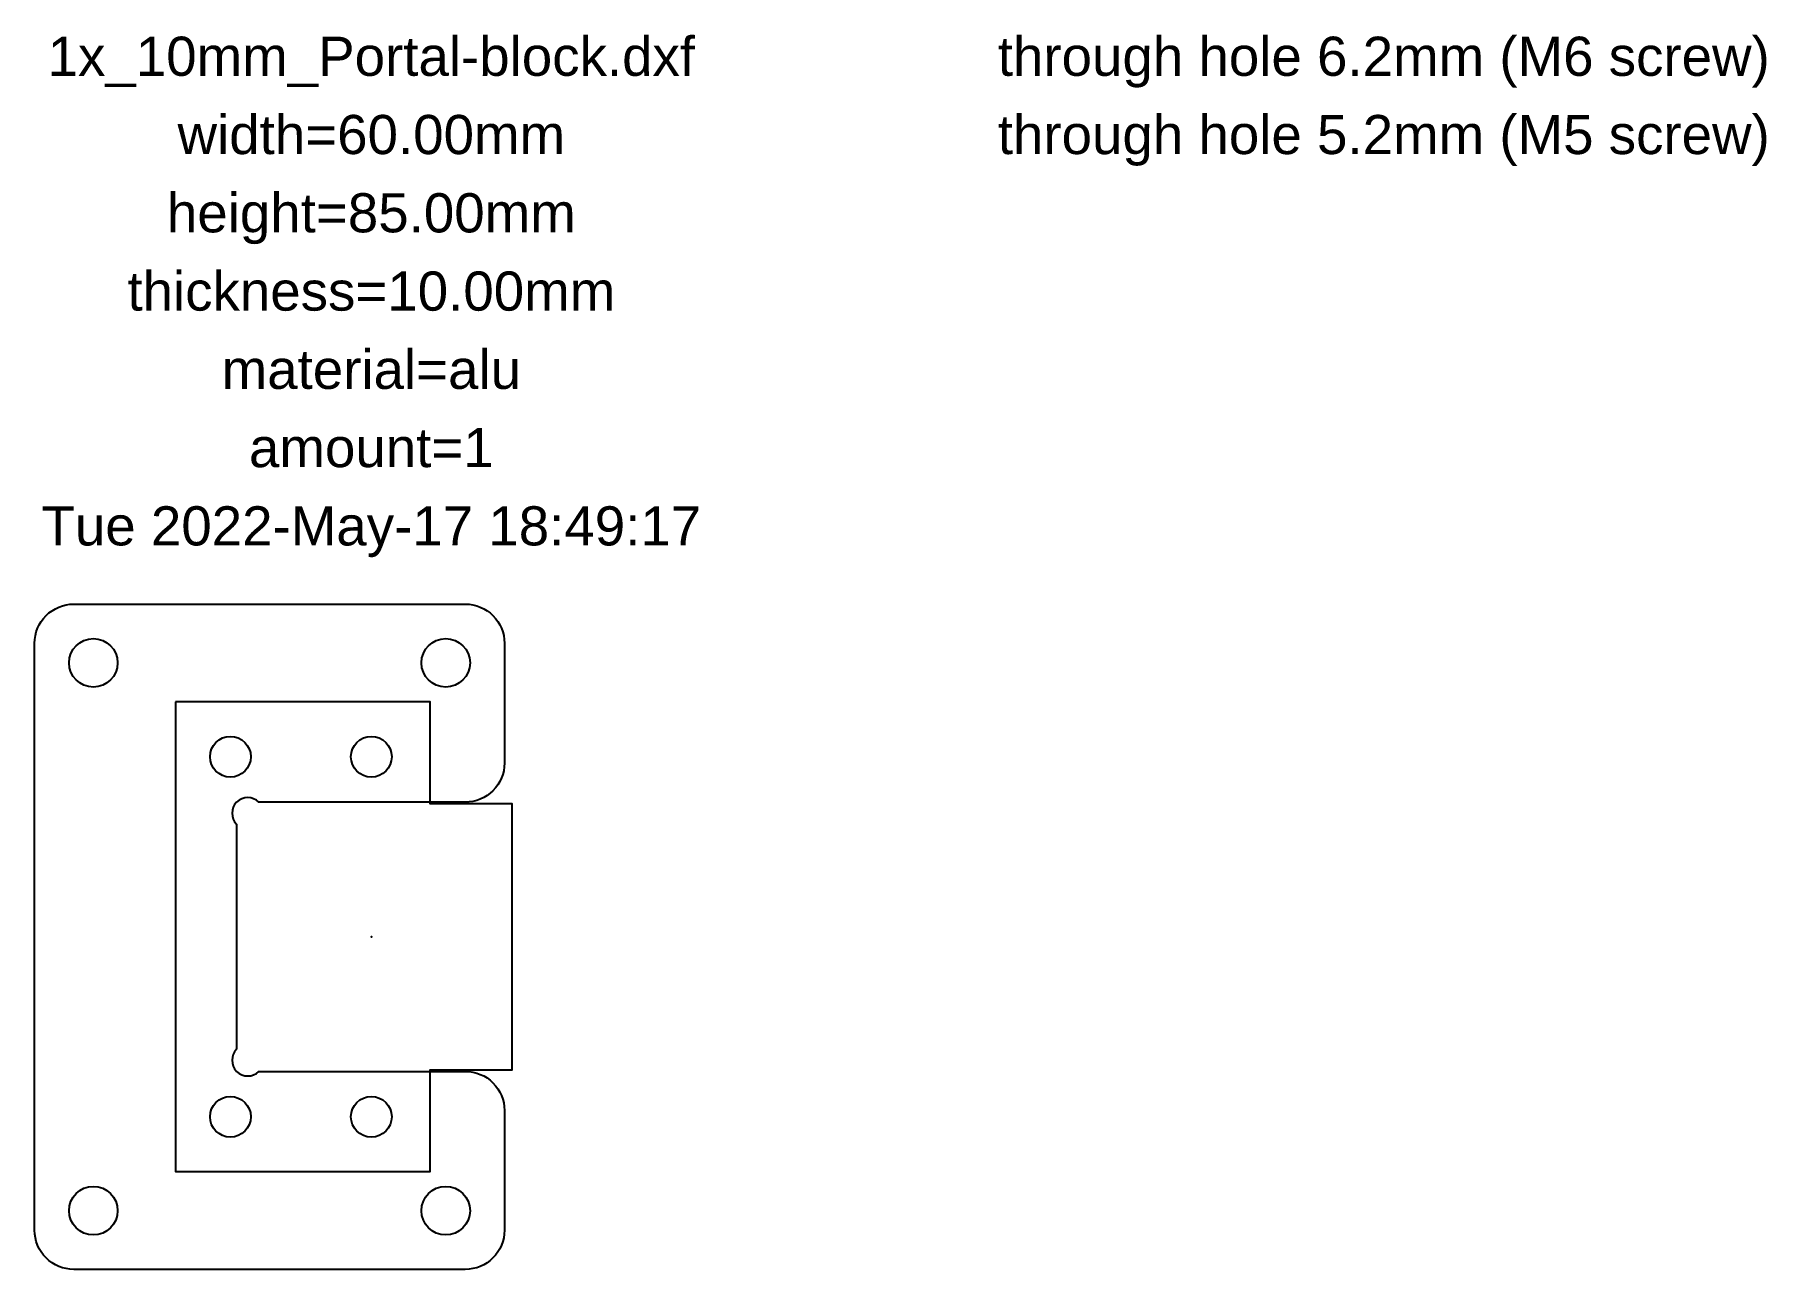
# Model space of a CAD drawing. Header units: millimetres. Extents: x -43 to 178, y -42 to 115.
import ezdxf
from ezdxf.enums import TextEntityAlignment as Align

# ---------------------------------------------------------------- set-up
doc = ezdxf.new("R2010")
doc.units = ezdxf.units.MM
for name, color, linetype in [('annotation', 7, 'Continuous'), ('outline', 2, 'Continuous'), ('th52', 30, 'Continuous'), ('th62', 4, 'Continuous')]:
    doc.layers.add(name, color=color, linetype=linetype)
doc.styles.add('LiberationSans', font='LiberationSans-Regular.ttf')

msp = doc.modelspace()

# ---------------------------------------------------------------- linework, layer by layer
msp.add_lwpolyline([(12, -42.5), (-38, -42.5, -0.414214), (-43, -37.5), (-43, 37.5, -0.414214), (-38, 42.5), (12, 42.5, -0.414214), (17, 37.5), (17, 22.2, -0.414214), (12, 17.2), (-14.37, 17.2, 1), (-17.2, 14.37), (-17.2, -14.37, 1), (-14.37, -17.2), (12, -17.2, -0.414214), (17, -22.2), (17, -37.5, -0.414214)], format="xyb", close=True)
at = {"layer": 'outline'}
msp.add_lwpolyline([(-25, 30), (-25, -30), (7.5, -30), (7.5, -17), (18, -17), (18, 17), (7.5, 17), (7.5, 30)], close=True, dxfattribs=at)
msp.add_point((0, 0), dxfattribs=at)
at = {"layer": 'th52'}
for centre in [(-18, 23), (0, 23), (-18, -23), (0, -23)]:
    msp.add_circle(centre, 2.6, dxfattribs=at)
at = {"layer": 'th62'}
for centre in [(-35.5, 35), (9.5, 35), (-35.5, -35), (9.5, -35)]:
    msp.add_circle(centre, 3.1, dxfattribs=at)

# ---------------------------------------------------------------- texts
at = {"layer": 'annotation', "style": 'LiberationSans'}
for s, p in [('1x_10mm_Portal-block.dxf', (0, 112.5)), ('width=60.00mm', (0, 102.5)), ('height=85.00mm', (0, 92.5)), ('thickness=10.00mm', (0, 82.5)), ('material=alu', (0, 72.5)), ('amount=1', (0, 62.5)), ('Tue 2022-May-17 18:49:17', (0, 52.5))]:
    msp.add_text(s, height=5, dxfattribs=at).set_placement(p, align=Align.MIDDLE_CENTER)
at = {"layer": 'th52', "style": 'LiberationSans'}
msp.add_text('through hole 5.2mm (M5 screw)', height=5, dxfattribs=at).set_placement((80, 102.5), align=Align.MIDDLE_LEFT)
at = {"layer": 'th62', "style": 'LiberationSans'}
msp.add_text('through hole 6.2mm (M6 screw)', height=5, dxfattribs=at).set_placement((80, 112.5), align=Align.MIDDLE_LEFT)

doc.saveas('drawing.dxf')
